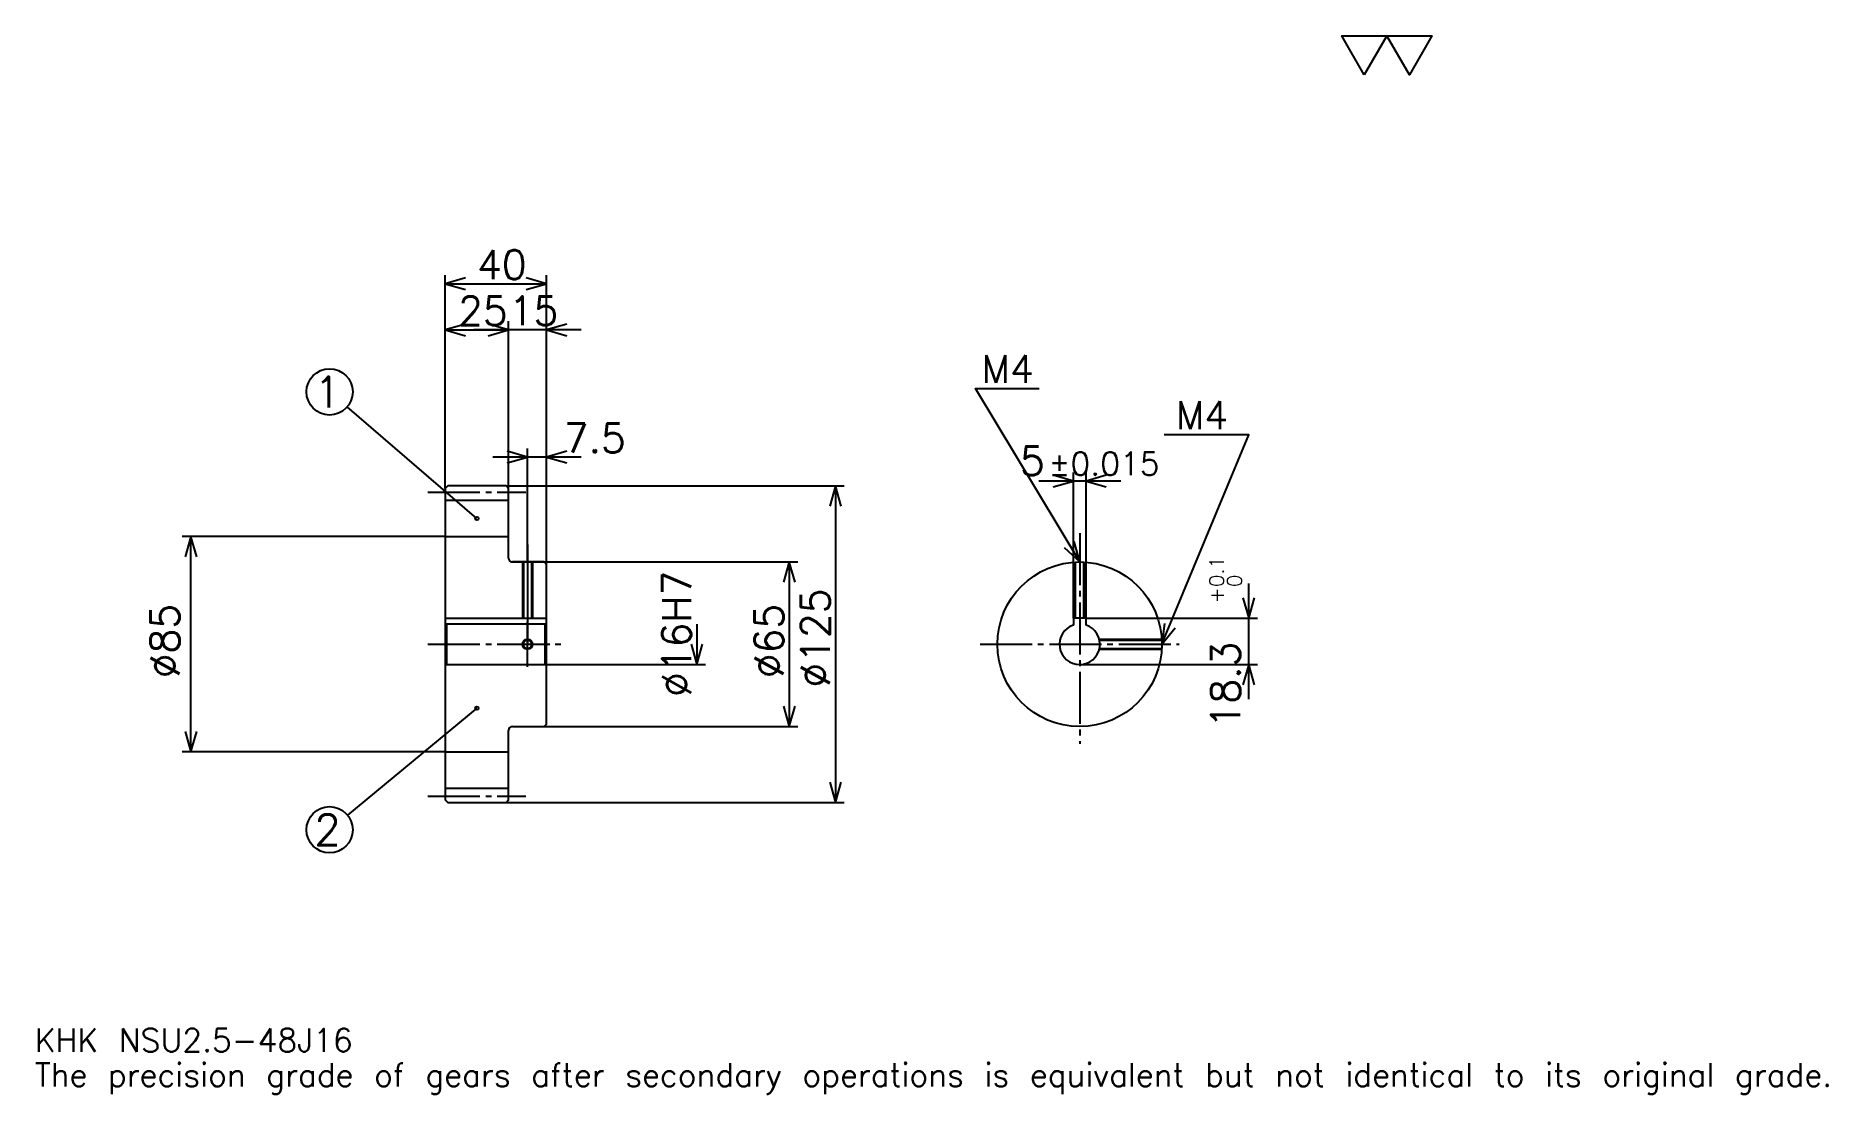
# Model space of a CAD drawing. Extents: x 23 to 731, y 8 to 426.
import ezdxf

# ---------------------------------------------------------------- set-up
doc = ezdxf.new("R2010")
doc.units = 0
doc.linetypes.add('DASHDOT', pattern=[27.391305, 20.543478, -2.282609, 2.282609, -2.282609])
doc.layers.get('0').update_dxf_attribs({"linetype": 'CONTINUOUS'})
doc.layers.add('DASHDOT', color=6, linetype='DASHDOT')
doc.styles.add('KANJI', font='TXT', dxfattribs={"bigfont": 'BIGFONT'})

msp = doc.modelspace()

# ---------------------------------------------------------------- linework, layer by layer
at = {"color": 5}
for p, q in [((184.891312, 248.532608), (184.891312, 331.847839)), ((184.891312, 328.423889), (224.891312, 328.423889)), ((224.891312, 248.532608), (224.891312, 331.847839)), ((209.891312, 248.532608), (209.891312, 313.586945)), ((184.891312, 310.163025), (209.891312, 310.163025)), ((238.58696, 310.163025), (196.195663, 310.163025)), ((197.391312, 235.720108), (146.164429, 279.734558)), ((217.391312, 248.532608), (217.391312, 263.369568)), ((238.58696, 259.945648), (203.695663, 259.945648)), ((184.891312, 247.532608), (184.891312, 248.532608)), ((208.891312, 248.532608), (224.891312, 248.532608)), ((209.891312, 247.532608), (209.891312, 248.532608)), ((217.391312, 218.532608), (217.391312, 248.532608)), ((217.391312, 218.532608), (217.391312, 248.532608)), ((224.891312, 248.532608), (342.445679, 248.532608)), ((224.891312, 217.532608), (224.891312, 248.532608)), ((339.021729, 248.532608), (339.021729, 123.532608)), ((451.630432, 250.489136), (419.239136, 250.489136)), ((432.934784, 196.332611), (432.934784, 253.91304)), ((437.934784, 196.332611), (437.934784, 253.91304)), ((184.891312, 228.532608), (81.032616, 228.532608)), ((84.456528, 143.532608), (84.456528, 228.532608)), ((211.391312, 218.532608), (224.891312, 218.532608)), ((224.891312, 218.532608), (324.184814, 218.532608)), ((320.760864, 218.532608), (320.760864, 153.532608)), ((502.173889, 164.33696), (502.173889, 210.028259)), ((284.239136, 194.032608), (284.239136, 178.032608)), ((437.934784, 196.332611), (505.597839, 196.332611)), ((224.891312, 178.032608), (287.663055, 178.032608)), ((435.434784, 178.032608), (505.597839, 178.032608)), ((197.391312, 160.782608), (146.280533, 118.592804)), ((211.391312, 153.532608), (224.891312, 153.532608)), ((224.891312, 153.532608), (324.184814, 153.532608)), ((184.891312, 143.532608), (81.032616, 143.532608)), ((208.891312, 123.532608), (224.891312, 123.532608)), ((224.891312, 123.532608), (342.445679, 123.532608))]:
    msp.add_line(p, q, dxfattribs=at)
at = {"color": 4}
for p, q in [((184.891312, 242.907608), (209.891312, 242.907608)), ((184.891312, 228.532608), (209.891312, 228.532608)), ((184.891312, 196.332611), (224.891312, 196.332611)), ((185.391312, 194.032608), (185.391312, 178.032608)), ((224.391312, 194.032608), (224.891312, 194.532608)), ((224.391312, 178.032608), (224.891312, 177.532608)), ((184.891312, 143.532608), (209.891312, 143.532608)), ((184.891312, 129.157608), (209.891312, 129.157608))]:
    msp.add_line(p, q, dxfattribs=at)
at = {"color": 7}
msp.add_lwpolyline([(547.826111, 410.869568), (538.92395, 426.299988), (574.532654, 426.299988), (565.630432, 410.869568), (556.728271, 426.299988), (547.826111, 410.869568)], dxfattribs=at)
at = {"color": 5}
for points in [[(192.880447, 330.706512), (184.891312, 328.423889), (192.880447, 326.141296)], [(216.902176, 326.141296), (224.891312, 328.423889), (216.902176, 330.706512)], [(192.880447, 312.445648), (184.891312, 310.163025), (192.880447, 307.880432)], [(201.902176, 307.880432), (209.891312, 310.163025), (201.902176, 312.445648)], [(201.902176, 307.880432), (209.891312, 310.163025), (201.902176, 312.445648)], [(232.880447, 312.445648), (224.891312, 310.163025), (232.880447, 307.880432)], [(435.434784, 218.532608), (394.347839, 287.010864), (419.456543, 287.010864)], [(209.402176, 257.663025), (217.391312, 259.945648), (209.402176, 262.228271)], [(232.880447, 262.228271), (224.891312, 259.945648), (232.880447, 257.663025)], [(467.934814, 186.032608), (502.17395, 268.75), (468.847839, 268.75)], [(341.304352, 240.543472), (339.021729, 248.532608), (336.739136, 240.543472)], [(424.945648, 248.206512), (432.934784, 250.489136), (424.945648, 252.771729)], [(445.923889, 252.771729), (437.934784, 250.489136), (445.923889, 248.206512)], [(86.739136, 220.543472), (84.456528, 228.532608), (82.17392, 220.543472)], [(429.367096, 224.208832), (435.434784, 218.532608), (433.281738, 226.557617)], [(323.043488, 210.543472), (320.760864, 218.532608), (318.478271, 210.543472)], [(499.891296, 204.321747), (502.173889, 196.332611), (504.456543, 204.321747)], [(468.881226, 194.287354), (467.934814, 186.032608), (473.099365, 192.541336)], [(281.956543, 186.021744), (284.239136, 178.032608), (286.521729, 186.021744)], [(504.456543, 170.043472), (502.173889, 178.032608), (499.891296, 170.043472)], [(318.478271, 161.521744), (320.760864, 153.532608), (323.043488, 161.521744)], [(82.17392, 151.521744), (84.456528, 143.532608), (86.739136, 151.521744)], [(336.739136, 131.521744), (339.021729, 123.532608), (341.304352, 131.521744)]]:
    msp.add_lwpolyline(points, dxfattribs=at)
at = {"color": 4}
for points in [[(209.891312, 220.032608), (209.891312, 247.532608), (208.891312, 248.532608), (185.891312, 248.532608), (184.891312, 247.532608), (184.891312, 177.532608)], [(211.391312, 153.532608), (223.891312, 153.532608), (224.891312, 154.532608), (224.891312, 217.532608), (223.891312, 218.532608), (211.391312, 218.532608)], [(215.391312, 218.532608), (215.391312, 196.332611)], [(215.771317, 218.532608), (215.771317, 196.332611)], [(219.011307, 218.532608), (219.011307, 196.332611)], [(219.391312, 218.532608), (219.391312, 196.332611)], [(433.434784, 196.332611), (433.434784, 218.471008)], [(433.814789, 196.332611), (433.814789, 218.492203)], [(437.054779, 196.332611), (437.054779, 218.492203)], [(437.434784, 196.332611), (437.434784, 218.471008)], [(184.891312, 177.532608), (185.391312, 178.032608), (224.391312, 178.032608), (224.391312, 194.032608), (185.391312, 194.032608), (184.891312, 194.532608)], [(437.934784, 193.631943), (437.934784, 196.332611), (432.934784, 196.332611), (432.934784, 193.631943)], [(443.180725, 188.032608), (467.873169, 188.032608)], [(443.180725, 184.032608), (467.873169, 184.032608)], [(443.269043, 187.652603), (467.894409, 187.652603)], [(443.269043, 184.412613), (467.894409, 184.412613)], [(184.891312, 177.532608), (184.891312, 124.532608), (185.891312, 123.532608), (208.891312, 123.532608), (209.891312, 124.532608), (209.891312, 152.032608)]]:
    msp.add_lwpolyline(points, dxfattribs=at)
at = {"color": 5}
for centre, radius in [((139.239136, 285.684784), 9.130435), ((197.391312, 235.720108), 0.684783), ((197.391312, 160.782608), 0.684783), ((139.239136, 112.780434), 9.130435)]:
    msp.add_circle(centre, radius, dxfattribs=at)
at = {"color": 4}
for centre, radius in [((435.434784, 186.032608), 32.5), ((217.391312, 186.032608), 1.62)]:
    msp.add_circle(centre, radius, dxfattribs=at)
at = {"color": 7}
msp.add_circle((217.391312, 186.032608), 2, dxfattribs=at)
at = {"color": 4}
for centre, radius, start, end in [((211.391312, 220.032608), 1.5, 180, 270), ((435.434784, 186.032608), 8, 108.209957329, 71.790042671), ((211.391312, 152.032608), 1.5, 90, 180)]:
    msp.add_arc(centre, radius, start, end, dxfattribs=at)
at = {"layer": 'DASHDOT', "color": 7}
for p, q in [((178.043488, 246.032608), (216.739136, 246.032608)), ((435.434784, 229.945648), (435.434784, 146.684784)), ((217.391312, 218.532608), (217.391312, 186.032608)), ((178.043488, 186.032608), (231.739136, 186.032608)), ((396.086975, 186.032608), (474.782593, 186.032608)), ((178.043488, 126.032608), (216.739136, 126.032608))]:
    msp.add_line(p, q, dxfattribs=at)
for points in [[(217.391312, 225.380432), (217.391312, 189.484787)], [(217.391312, 177.184784), (217.391312, 194.880432)], [(208.543488, 186.032608), (226.239136, 186.032608)]]:
    msp.add_lwpolyline(points, dxfattribs=at)

# ---------------------------------------------------------------- texts
at = {"color": 7, "style": 'KANJI'}
for s, height, p in [('40', 11.413043, (197.472839, 330.25)), ('25', 11.413043, (189.972839, 311.989136)), ('15', 11.413043, (209.972839, 311.989136)), ('M4', 10.956522, (396.630432, 289.293488)), ('1', 12.173913, (133.152191, 279.597839)), ('M4', 10.956522, (473.413025, 271.032593)), ('7.5', 11.413043, (231.739136, 261.771729)), ('5', 11.413043, (411.876007, 252.771729)), ('%%p0.015', 9.130435, (423.173523, 252.771729)), ('2', 12.173913, (133.152191, 106.693474)), ('KHK NSU2.5-48J16', 9.130435, (22.826086, 25.108696)), ('The precision grade of gears after secondary operations is equivalent but not identical to its original grade.', 9.130435, (22.826086, 11.413043))]:
    msp.add_text(s, height=height, dxfattribs=at).set_placement(p)
for s, height, p in [('%%c16H7', 11.413043, (281.956543, 165.203796)), ('0.1', 5.706522, (492.358704, 208.60141)), ('0', 5.706522, (499.434753, 208.60141)), ('%%c125', 11.413043, (336.739136, 168.91304)), ('+', 5.706522, (492.358704, 202.210098)), ('%%c85', 11.413043, (79.891312, 172.622284)), ('%%c65', 11.413043, (318.478271, 172.622284)), ('18.3', 11.413043, (498.75, 152.809937))]:
    msp.add_text(s, height=height, rotation=90, dxfattribs=at).set_placement(p)

doc.saveas('drawing.dxf')
